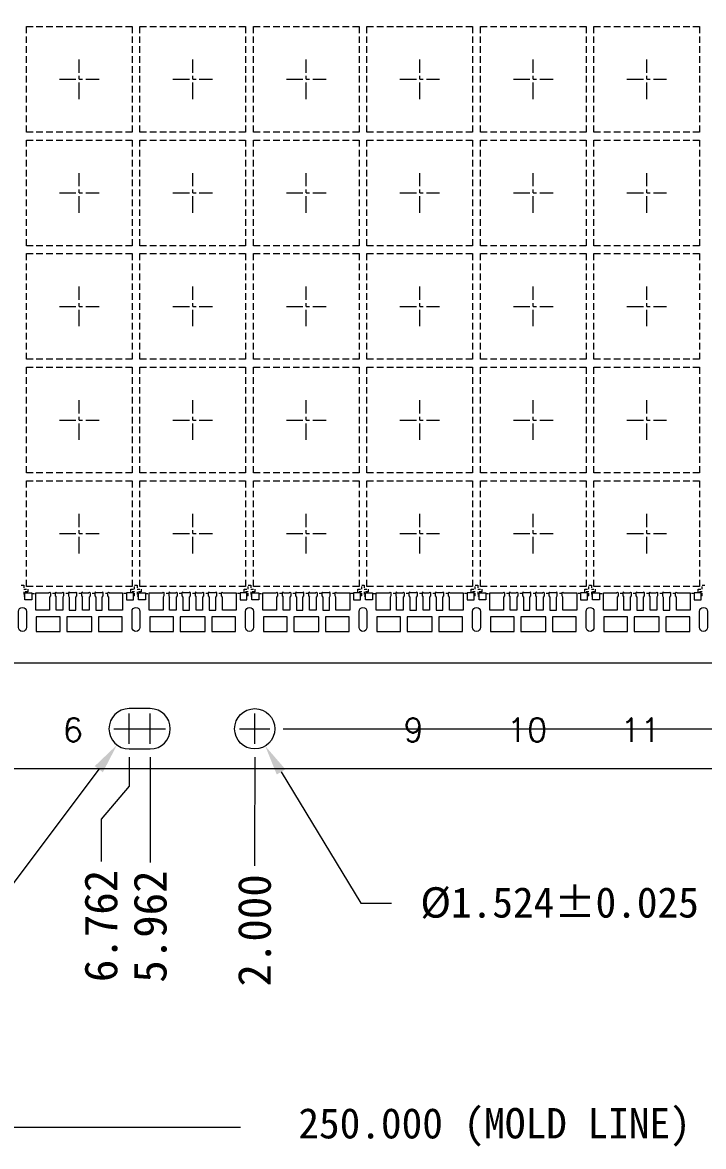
# Model space of a CAD drawing. Header units: millimetres. Extents: x 2103 to 2391, y 501 to 745.
# Drawn here: x 2192.91 to 2218.71, y 621.66 to 664.21 of the extents above; entities that cross this region are included whole.
import ezdxf

# ---------------------------------------------------------------- set-up
doc = ezdxf.new("R2010")
doc.units = ezdxf.units.MM
for name, pattern in [('CENTER', [2, 1.25, -0.25, 0.25, -0.25]), ('DASHED', [0.75, 0.5, -0.25]), ('HIDDEN', [0.375, 0.25, -0.125])]:
    doc.linetypes.add(name, pattern=pattern)
doc.layers.get('Defpoints').update_dxf_attribs({"lineweight": 18})
for name, color, linetype, lineweight in [('1', 7, 'Continuous', 18), ('1D', 4, 'Continuous', 18), ('2D', 4, 'Continuous', 18), ('PKG', 6, 'HIDDEN', 9)]:
    doc.layers.add(name, color=color, linetype=linetype, lineweight=lineweight)
doc.layers.add('中心线', color=1, linetype='CENTER')
doc.layers.add('标注', color=4, linetype='Continuous')
doc.styles.add('宋体', font='')
doc.styles.get('宋体').set_extended_font_data('宋体')
doc.dimstyles.new('St. ZB', dxfattribs={"dimtxt": 1.25, "dimasz": 0.8, "dimexe": 0.3, "dimexo": 0.2, "dimgap": 0.3, "dimtad": 0, "dimdec": 3, "dimzin": 0, "dimdsep": 46, "dimtxsty": '宋体', "dimcen": 0.09, "dimdle": 1.6, "dimclrd": 7, "dimclre": 1, "dimclrt": 256, "dimadec": 0, "dimazin": 0, "dimtfac": 1, "dimtdec": 3, "dimtmove": 0, "dimatfit": 3, "dimfxl": 1, "dimtolj": 1, "dimtzin": 0, "dimarcsym": 0})

# ---------------------------------------------------------------- blocks, each defined once
blk = doc.blocks.new('*D10')
at = {"layer": 'Defpoints', "color": 0, "transparency": 16777216}
for p in [(2203.711, 712.452), (2234.511, 662.064), (2246.019, 662.064)]:
    blk.add_point(p, dxfattribs=at)
at = {"layer": '标注', "color": 4, "linetype": 'Continuous', "lineweight": 5, "transparency": 16777216}
blk.add_line((2235.011, 662.064), (2246.019, 662.064), dxfattribs=at)
at = {"layer": '标注', "lineweight": 0, "transparency": 16777216, "insert": (2248.895, 662.064), "char_height": 1.25, "attachment_point": 5, "style": '宋体'}
blk.add_mtext('\\A1;50.388', dxfattribs=at)
blk = doc.blocks.new('*D11')
at = {"layer": 'Defpoints', "color": 0, "transparency": 16777216}
for p in [(2203.711, 712.452), (2234.511, 657.764), (2246.019, 657.764)]:
    blk.add_point(p, dxfattribs=at)
at = {"layer": '标注', "color": 4, "linetype": 'Continuous', "lineweight": 5, "transparency": 16777216}
blk.add_line((2235.011, 657.764), (2246.019, 657.764), dxfattribs=at)
at = {"layer": '标注', "lineweight": 0, "transparency": 16777216, "insert": (2248.895, 657.764), "char_height": 1.25, "attachment_point": 5, "style": '宋体'}
blk.add_mtext('\\A1;54.688', dxfattribs=at)
blk = doc.blocks.new('*D12')
at = {"layer": 'Defpoints', "color": 0, "transparency": 16777216}
for p in [(2203.711, 712.452), (2234.511, 653.464), (2246.019, 653.464)]:
    blk.add_point(p, dxfattribs=at)
at = {"layer": '标注', "color": 4, "linetype": 'Continuous', "lineweight": 5, "transparency": 16777216}
blk.add_line((2235.011, 653.464), (2246.019, 653.464), dxfattribs=at)
at = {"layer": '标注', "lineweight": 0, "transparency": 16777216, "insert": (2248.895, 653.464), "char_height": 1.25, "attachment_point": 5, "style": '宋体'}
blk.add_mtext('\\A1;58.988', dxfattribs=at)
blk = doc.blocks.new('*D13')
at = {"layer": 'Defpoints', "color": 0, "transparency": 16777216}
for p in [(2203.711, 712.452), (2234.511, 649.164), (2246.019, 649.164)]:
    blk.add_point(p, dxfattribs=at)
at = {"layer": '标注', "color": 4, "linetype": 'Continuous', "lineweight": 5, "transparency": 16777216}
blk.add_line((2235.011, 649.164), (2246.019, 649.164), dxfattribs=at)
at = {"layer": '标注', "lineweight": 0, "transparency": 16777216, "insert": (2248.906, 649.164), "char_height": 1.25, "attachment_point": 5, "style": '宋体'}
blk.add_mtext('\\A1;63.288', dxfattribs=at)
blk = doc.blocks.new('*D14')
at = {"layer": 'Defpoints', "color": 0, "transparency": 16777216}
for p in [(2203.711, 712.452), (2234.511, 644.864), (2246.019, 644.864)]:
    blk.add_point(p, dxfattribs=at)
at = {"layer": '标注', "color": 4, "linetype": 'Continuous', "lineweight": 5, "transparency": 16777216}
blk.add_line((2235.011, 644.864), (2246.019, 644.864), dxfattribs=at)
at = {"layer": '标注', "lineweight": 0, "transparency": 16777216, "insert": (2248.906, 644.864), "char_height": 1.25, "attachment_point": 5, "style": '宋体'}
blk.add_mtext('\\A1;67.588', dxfattribs=at)
blk = doc.blocks.new('*D38')
at = {"layer": 'Defpoints', "color": 0, "transparency": 16777216}
for p in [(2203.711, 712.452), (2158.499, 638.978), (2164.966, 638.964)]:
    blk.add_point(p, dxfattribs=at)
at = {"layer": '标注', "color": 4, "linetype": 'Continuous', "lineweight": 5, "transparency": 16777216}
for p, q in [((2160.099, 638.978), (2158.499, 638.978)), ((2161.699, 638.964), (2160.099, 638.978)), ((2164.466, 638.964), (2161.699, 638.964))]:
    blk.add_line(p, q, dxfattribs=at)
at = {"layer": '标注', "lineweight": 0, "transparency": 16777216, "insert": (2149.791, 638.978), "char_height": 1.25, "attachment_point": 5, "style": '宋体'}
blk.add_mtext('\\A1;73.4880%%p0.300 TAPE', dxfattribs=at)
blk = doc.blocks.new('*D39')
at = {"layer": 'Defpoints', "color": 0, "transparency": 16777216}
for p in [(2203.711, 712.452), (2158.577, 635.95), (2165.461, 635.964)]:
    blk.add_point(p, dxfattribs=at)
at = {"layer": '标注', "color": 4, "linetype": 'Continuous', "lineweight": 5, "transparency": 16777216}
for p, q in [((2160.177, 635.95), (2158.577, 635.95)), ((2161.777, 635.964), (2160.177, 635.95)), ((2164.961, 635.964), (2161.777, 635.964))]:
    blk.add_line(p, q, dxfattribs=at)
at = {"layer": '标注', "lineweight": 0, "transparency": 16777216, "insert": (2155.704, 635.95), "char_height": 1.25, "attachment_point": 5, "style": '宋体'}
blk.add_mtext('\\A1;76.488', dxfattribs=at)
blk = doc.blocks.new('*D42')
at = {"layer": 'Defpoints', "color": 0, "transparency": 16777216}
for p in [(2203.711, 712.452), (2196.949, 636.901), (2195.888, 632.449)]:
    blk.add_point(p, dxfattribs=at)
at = {"layer": '标注', "color": 4, "linetype": 'Continuous', "lineweight": 5, "transparency": 16777216}
for p, q in [((2196.949, 636.401), (2196.949, 635.301)), ((2196.949, 635.301), (2195.888, 634.049)), ((2195.888, 634.049), (2195.888, 632.449))]:
    blk.add_line(p, q, dxfattribs=at)
at = {"layer": '标注', "lineweight": 0, "transparency": 16777216, "insert": (2195.888, 630.013), "char_height": 1.25, "attachment_point": 5, "rotation": 90, "style": '宋体'}
blk.add_mtext('\\A1;6.762', dxfattribs=at)
blk = doc.blocks.new('*D43')
at = {"layer": 'Defpoints', "color": 0, "transparency": 16777216}
for p in [(2203.711, 712.452), (2197.749, 636.901), (2197.753, 632.417)]:
    blk.add_point(p, dxfattribs=at)
at = {"layer": '标注', "color": 4, "linetype": 'Continuous', "lineweight": 5, "transparency": 16777216}
for p, q in [((2197.749, 636.401), (2197.749, 635.301)), ((2197.749, 635.301), (2197.753, 634.017)), ((2197.753, 634.017), (2197.753, 632.417))]:
    blk.add_line(p, q, dxfattribs=at)
at = {"layer": '标注', "lineweight": 0, "transparency": 16777216, "insert": (2197.753, 629.99), "char_height": 1.25, "attachment_point": 5, "rotation": 90, "style": '宋体'}
blk.add_mtext('\\A1;5.962', dxfattribs=at)
blk = doc.blocks.new('*D44')
at = {"layer": 'Defpoints', "color": 0, "transparency": 16777216}
for p in [(2203.711, 712.452), (2201.711, 636.901), (2201.704, 632.289)]:
    blk.add_point(p, dxfattribs=at)
at = {"layer": '标注', "color": 4, "linetype": 'Continuous', "lineweight": 5, "transparency": 16777216}
for p, q in [((2201.711, 636.401), (2201.711, 635.301)), ((2201.711, 635.301), (2201.704, 633.889)), ((2201.704, 633.889), (2201.704, 632.289))]:
    blk.add_line(p, q, dxfattribs=at)
at = {"layer": '标注', "lineweight": 0, "transparency": 16777216, "insert": (2201.704, 629.845), "char_height": 1.25, "attachment_point": 5, "rotation": 90, "style": '宋体'}
blk.add_mtext('\\A1;2.000', dxfattribs=at)
blk = doc.blocks.new('*D45')
at = {"layer": 'Defpoints', "color": 0, "transparency": 16777216}
for p in [(2203.711, 712.452), (2202.286, 637.476), (2246.253, 636.875)]:
    blk.add_point(p, dxfattribs=at)
at = {"layer": '标注', "color": 4, "linetype": 'Continuous', "lineweight": 5, "transparency": 16777216}
for p, q in [((2202.786, 637.476), (2243.053, 637.476)), ((2243.053, 637.476), (2244.653, 636.875)), ((2244.653, 636.875), (2246.253, 636.875))]:
    blk.add_line(p, q, dxfattribs=at)
at = {"layer": '标注', "lineweight": 0, "transparency": 16777216, "insert": (2249.133, 636.875), "char_height": 1.25, "attachment_point": 5, "style": '宋体'}
blk.add_mtext('\\A1;74.976', dxfattribs=at)
blk = doc.blocks.new('*D53')
at = {"layer": 'Defpoints', "color": 0, "transparency": 16777216}
for p in [(2203.711, 712.452), (2158.046, 647.464), (2164.461, 647.464)]:
    blk.add_point(p, dxfattribs=at)
at = {"layer": '标注', "color": 4, "linetype": 'Continuous', "lineweight": 5, "transparency": 16777216}
blk.add_line((2163.961, 647.464), (2158.046, 647.464), dxfattribs=at)
at = {"layer": '标注', "lineweight": 0, "transparency": 16777216, "insert": (2155.159, 647.464), "char_height": 1.25, "attachment_point": 5, "style": '宋体'}
blk.add_mtext('\\A1;64.988', dxfattribs=at)
blk = doc.blocks.new('*D90')
at = {"layer": 'Defpoints', "color": 0, "transparency": 16777216}
for p in [(2203.711, 712.452), (2168.961, 639.964), (2167.668, 632.405)]:
    blk.add_point(p, dxfattribs=at)
at = {"layer": '标注', "color": 4, "linetype": 'Continuous', "lineweight": 5, "transparency": 16777216}
for p, q in [((2168.961, 639.464), (2168.961, 635.605)), ((2168.961, 635.605), (2167.668, 634.005)), ((2167.668, 634.005), (2167.668, 632.405))]:
    blk.add_line(p, q, dxfattribs=at)
at = {"layer": '标注', "lineweight": 0, "transparency": 16777216, "insert": (2167.668, 629.521), "char_height": 1.25, "attachment_point": 5, "rotation": 90, "style": '宋体'}
blk.add_mtext('\\A1;34.750', dxfattribs=at)

msp = doc.modelspace()

# ---------------------------------------------------------------- hatches: boundary and pattern name
at = {"layer": '标注', "lineweight": 0}
for points in [[(2195.64817, 636.06173), (2195.95486, 635.83175), (2196.49145, 636.86679)], [(2202.86972, 635.9438), (2202.54244, 635.74422), (2202.10734, 636.82585)]]:
    msp.add_hatch(color=256, dxfattribs=at).paths.add_polyline_path(points, flags=0)

# ---------------------------------------------------------------- linework, layer by layer
at = {"color": 6, "linetype": 'ByBlock', "lineweight": 0}
msp.add_lwpolyline([(2240.9606, 635.96442), (2165.4606, 635.96442), (2164.4606, 636.96442), (2164.4606, 636.96442), (2164.4606, 636.96442), (2164.4606, 647.46442), (2165.0606, 647.46442, 0.41421356), (2165.4606, 647.86442), (2165.4606, 667.06442, 0.41421356), (2165.0606, 667.46442), (2164.4606, 667.46442), (2164.4606, 682.46442), (2165.0606, 682.46442, 0.41421356), (2165.4606, 682.86442), (2165.4606, 702.06442, 0.41421356), (2165.0606, 702.46442), (2164.4606, 702.46442), (2164.4606, 712.96442), (2164.4606, 712.96442), (2164.4606, 712.96442), (2165.4606, 713.96442), (2240.9606, 713.96442)], format="xyb", dxfattribs=at)
at = {"lineweight": 0, "ltscale": 10}
for points in [[(2193.0606, 641.91942), (2193.0606, 641.31442, -1), (2192.7606, 641.31442), (2192.7606, 641.91942, -1)], [(2197.3606, 641.91942), (2197.3606, 641.31442, -1), (2197.0606, 641.31442), (2197.0606, 641.91942, -1)], [(2201.6606, 641.91942), (2201.6606, 641.31442, -1), (2201.3606, 641.31442), (2201.3606, 641.91942, -1)], [(2205.9606, 641.91942), (2205.9606, 641.31442, -1), (2205.6606, 641.31442), (2205.6606, 641.91942, -1)], [(2210.2606, 641.91942), (2210.2606, 641.31442, -1), (2209.9606, 641.31442), (2209.9606, 641.91942, -1)], [(2214.5606, 641.91942), (2214.5606, 641.31442, -1), (2214.2606, 641.31442), (2214.2606, 641.91942, -1)], [(2218.8606, 641.91942), (2218.8606, 641.31442, -1), (2218.5606, 641.31442), (2218.5606, 641.91942, -1)]]:
    msp.add_lwpolyline(points, format="xyb", close=True, dxfattribs=at)
for points in [[(2193.4356, 641.71442), (2193.4356, 641.16442), (2194.3356, 641.16442), (2194.3356, 641.71442)], [(2194.5856, 641.71442), (2194.5856, 641.16442), (2195.5356, 641.16442), (2195.5356, 641.71442)], [(2195.7856, 641.71442), (2195.7856, 641.16442), (2196.6856, 641.16442), (2196.6856, 641.71442)], [(2197.7356, 641.71442), (2197.7356, 641.16442), (2198.6356, 641.16442), (2198.6356, 641.71442)], [(2198.8856, 641.71442), (2198.8856, 641.16442), (2199.8356, 641.16442), (2199.8356, 641.71442)], [(2200.0856, 641.71442), (2200.0856, 641.16442), (2200.9856, 641.16442), (2200.9856, 641.71442)], [(2202.0356, 641.71442), (2202.0356, 641.16442), (2202.9356, 641.16442), (2202.9356, 641.71442)], [(2203.1856, 641.71442), (2203.1856, 641.16442), (2204.1356, 641.16442), (2204.1356, 641.71442)], [(2204.3856, 641.71442), (2204.3856, 641.16442), (2205.2856, 641.16442), (2205.2856, 641.71442)], [(2206.3356, 641.71442), (2206.3356, 641.16442), (2207.2356, 641.16442), (2207.2356, 641.71442)], [(2207.4856, 641.71442), (2207.4856, 641.16442), (2208.4356, 641.16442), (2208.4356, 641.71442)], [(2208.6856, 641.71442), (2208.6856, 641.16442), (2209.5856, 641.16442), (2209.5856, 641.71442)], [(2210.6356, 641.71442), (2210.6356, 641.16442), (2211.5356, 641.16442), (2211.5356, 641.71442)], [(2211.7856, 641.71442), (2211.7856, 641.16442), (2212.7356, 641.16442), (2212.7356, 641.71442)], [(2212.9856, 641.71442), (2212.9856, 641.16442), (2213.8856, 641.16442), (2213.8856, 641.71442)], [(2214.9356, 641.71442), (2214.9356, 641.16442), (2215.8356, 641.16442), (2215.8356, 641.71442)], [(2216.0856, 641.71442), (2216.0856, 641.16442), (2217.0356, 641.16442), (2217.0356, 641.71442)], [(2217.2856, 641.71442), (2217.2856, 641.16442), (2218.1856, 641.16442), (2218.1856, 641.71442)]]:
    msp.add_lwpolyline(points, close=True, dxfattribs=at)
at = {"layer": '1', "lineweight": 0}
for points in [[(2193.2656, 642.61942), (2193.2656, 642.35942), (2193.0056, 642.35942), (2193.0056, 642.61942)], [(2196.8556, 642.61942), (2196.8556, 642.35942), (2197.1156, 642.35942), (2197.1156, 642.61942)], [(2197.5656, 642.61942), (2197.5656, 642.35942), (2197.3056, 642.35942), (2197.3056, 642.61942)], [(2201.1556, 642.61942), (2201.1556, 642.35942), (2201.4156, 642.35942), (2201.4156, 642.61942)], [(2201.8656, 642.61942), (2201.8656, 642.35942), (2201.6056, 642.35942), (2201.6056, 642.61942)], [(2205.4556, 642.61942), (2205.4556, 642.35942), (2205.7156, 642.35942), (2205.7156, 642.61942)], [(2206.1656, 642.61942), (2206.1656, 642.35942), (2205.9056, 642.35942), (2205.9056, 642.61942)], [(2209.7556, 642.61942), (2209.7556, 642.35942), (2210.0156, 642.35942), (2210.0156, 642.61942)], [(2210.4656, 642.61942), (2210.4656, 642.35942), (2210.2056, 642.35942), (2210.2056, 642.61942)], [(2214.0556, 642.61942), (2214.0556, 642.35942), (2214.3156, 642.35942), (2214.3156, 642.61942)], [(2214.7656, 642.61942), (2214.7656, 642.35942), (2214.5056, 642.35942), (2214.5056, 642.61942)], [(2218.3556, 642.61942), (2218.3556, 642.35942), (2218.6156, 642.35942), (2218.6156, 642.61942)]]:
    msp.add_lwpolyline(points, close=True, dxfattribs=at)
for points in [[(2193.9356, 642.46442), (2193.9356, 641.96442), (2193.4156, 641.96442), (2193.4156, 642.61942), (2193.9206, 642.61942, -1), (2193.9706, 642.61942), (2193.9706, 642.51442)], [(2196.1506, 642.51442), (2196.1506, 642.61942, -1), (2196.2006, 642.61942), (2196.7056, 642.61942), (2196.7056, 641.96442), (2196.1856, 641.96442), (2196.1856, 642.46442)], [(2198.2356, 642.46442), (2198.2356, 641.96442), (2197.7156, 641.96442), (2197.7156, 642.61942), (2198.2206, 642.61942, -1), (2198.2706, 642.61942), (2198.2706, 642.51442)], [(2200.4506, 642.51442), (2200.4506, 642.61942, -1), (2200.5006, 642.61942), (2201.0056, 642.61942), (2201.0056, 641.96442), (2200.4856, 641.96442), (2200.4856, 642.46442)], [(2202.5356, 642.46442), (2202.5356, 641.96442), (2202.0156, 641.96442), (2202.0156, 642.61942), (2202.5206, 642.61942, -1), (2202.5706, 642.61942), (2202.5706, 642.51442)], [(2204.7506, 642.51442), (2204.7506, 642.61942, -1), (2204.8006, 642.61942), (2205.3056, 642.61942), (2205.3056, 641.96442), (2204.7856, 641.96442), (2204.7856, 642.46442)], [(2206.8356, 642.46442), (2206.8356, 641.96442), (2206.3156, 641.96442), (2206.3156, 642.61942), (2206.8206, 642.61942, -1), (2206.8706, 642.61942), (2206.8706, 642.51442)], [(2209.0506, 642.51442), (2209.0506, 642.61942, -1), (2209.1006, 642.61942), (2209.6056, 642.61942), (2209.6056, 641.96442), (2209.0856, 641.96442), (2209.0856, 642.46442)], [(2211.1356, 642.46442), (2211.1356, 641.96442), (2210.6156, 641.96442), (2210.6156, 642.61942), (2211.1206, 642.61942, -1), (2211.1706, 642.61942), (2211.1706, 642.51442)], [(2213.3506, 642.51442), (2213.3506, 642.61942, -1), (2213.4006, 642.61942), (2213.9056, 642.61942), (2213.9056, 641.96442), (2213.3856, 641.96442), (2213.3856, 642.46442)], [(2215.4356, 642.46442), (2215.4356, 641.96442), (2214.9156, 641.96442), (2214.9156, 642.61942), (2215.4206, 642.61942, -1), (2215.4706, 642.61942), (2215.4706, 642.51442)], [(2217.6506, 642.51442), (2217.6506, 642.61942, -1), (2217.7006, 642.61942), (2218.2056, 642.61942), (2218.2056, 641.96442), (2217.6856, 641.96442), (2217.6856, 642.46442)], [(2197.7486, 636.71442, 1), (2197.7486, 638.23842), (2196.9486, 638.23842, 1), (2196.9486, 636.71442)]]:
    msp.add_lwpolyline(points, format="xyb", close=True, dxfattribs=at)
at = {"layer": '1', "color": 7, "lineweight": 0}
for points in [[(2194.2006, 642.61942, 1), (2194.1506, 642.61942), (2194.1506, 642.51442), (2194.1856, 642.46442)], [(2195.2006, 642.61942, 1), (2195.1506, 642.61942), (2195.1506, 642.51442), (2195.1856, 642.46442)], [(2198.5006, 642.61942, 1), (2198.4506, 642.61942), (2198.4506, 642.51442), (2198.4856, 642.46442)], [(2199.5006, 642.61942, 1), (2199.4506, 642.61942), (2199.4506, 642.51442), (2199.4856, 642.46442)], [(2202.8006, 642.61942, 1), (2202.7506, 642.61942), (2202.7506, 642.51442), (2202.7856, 642.46442)], [(2203.8006, 642.61942, 1), (2203.7506, 642.61942), (2203.7506, 642.51442), (2203.7856, 642.46442)], [(2207.1006, 642.61942, 1), (2207.0506, 642.61942), (2207.0506, 642.51442), (2207.0856, 642.46442)], [(2208.1006, 642.61942, 1), (2208.0506, 642.61942), (2208.0506, 642.51442), (2208.0856, 642.46442)], [(2211.4006, 642.61942, 1), (2211.3506, 642.61942), (2211.3506, 642.51442), (2211.3856, 642.46442)], [(2212.4006, 642.61942, 1), (2212.3506, 642.61942), (2212.3506, 642.51442), (2212.3856, 642.46442)], [(2215.7006, 642.61942, 1), (2215.6506, 642.61942), (2215.6506, 642.51442), (2215.6856, 642.46442)], [(2216.7006, 642.61942, 1), (2216.6506, 642.61942), (2216.6506, 642.51442), (2216.6856, 642.46442)]]:
    msp.add_lwpolyline(points, format="xyb", dxfattribs=at)
at = {"layer": '1', "lineweight": 0}
for points in [[(2194.2006, 642.61942), (2194.4206, 642.61942, -1), (2194.4706, 642.61942), (2194.4706, 642.51442), (2194.4356, 642.46442), (2194.4356, 641.96442), (2194.1856, 641.96442), (2194.1856, 642.46442)], [(2195.2006, 642.61942), (2195.4206, 642.61942, -1), (2195.4706, 642.61942), (2195.4706, 642.51442), (2195.4356, 642.46442), (2195.4356, 641.96442), (2195.1856, 641.96442), (2195.1856, 642.46442)], [(2198.5006, 642.61942), (2198.7206, 642.61942, -1), (2198.7706, 642.61942), (2198.7706, 642.51442), (2198.7356, 642.46442), (2198.7356, 641.96442), (2198.4856, 641.96442), (2198.4856, 642.46442)], [(2199.5006, 642.61942), (2199.7206, 642.61942, -1), (2199.7706, 642.61942), (2199.7706, 642.51442), (2199.7356, 642.46442), (2199.7356, 641.96442), (2199.4856, 641.96442), (2199.4856, 642.46442)], [(2202.8006, 642.61942), (2203.0206, 642.61942, -1), (2203.0706, 642.61942), (2203.0706, 642.51442), (2203.0356, 642.46442), (2203.0356, 641.96442), (2202.7856, 641.96442), (2202.7856, 642.46442)], [(2203.8006, 642.61942), (2204.0206, 642.61942, -1), (2204.0706, 642.61942), (2204.0706, 642.51442), (2204.0356, 642.46442), (2204.0356, 641.96442), (2203.7856, 641.96442), (2203.7856, 642.46442)], [(2207.1006, 642.61942), (2207.3206, 642.61942, -1), (2207.3706, 642.61942), (2207.3706, 642.51442), (2207.3356, 642.46442), (2207.3356, 641.96442), (2207.0856, 641.96442), (2207.0856, 642.46442)], [(2208.1006, 642.61942), (2208.3206, 642.61942, -1), (2208.3706, 642.61942), (2208.3706, 642.51442), (2208.3356, 642.46442), (2208.3356, 641.96442), (2208.0856, 641.96442), (2208.0856, 642.46442)], [(2211.4006, 642.61942), (2211.6206, 642.61942, -1), (2211.6706, 642.61942), (2211.6706, 642.51442), (2211.6356, 642.46442), (2211.6356, 641.96442), (2211.3856, 641.96442), (2211.3856, 642.46442)], [(2212.4006, 642.61942), (2212.6206, 642.61942, -1), (2212.6706, 642.61942), (2212.6706, 642.51442), (2212.6356, 642.46442), (2212.6356, 641.96442), (2212.3856, 641.96442), (2212.3856, 642.46442)], [(2215.7006, 642.61942), (2215.9206, 642.61942, -1), (2215.9706, 642.61942), (2215.9706, 642.51442), (2215.9356, 642.46442), (2215.9356, 641.96442), (2215.6856, 641.96442), (2215.6856, 642.46442)], [(2216.7006, 642.61942), (2216.9206, 642.61942, -1), (2216.9706, 642.61942), (2216.9706, 642.51442), (2216.9356, 642.46442), (2216.9356, 641.96442), (2216.6856, 641.96442), (2216.6856, 642.46442)]]:
    msp.add_lwpolyline(points, format="xyb", dxfattribs=at)
at = {"layer": '1', "color": 7, "lineweight": 0}
for points in [[(2194.9706, 642.61942, 1), (2194.9206, 642.61942), (2194.7006, 642.61942, 1), (2194.6506, 642.61942), (2194.6506, 642.51442), (2194.6856, 642.46442), (2194.6856, 641.96442), (2194.9356, 641.96442), (2194.9356, 642.46442), (2194.9706, 642.51442)], [(2195.9706, 642.61942, 1), (2195.9206, 642.61942), (2195.7006, 642.61942, 1), (2195.6506, 642.61942), (2195.6506, 642.51442), (2195.6856, 642.46442), (2195.6856, 641.96442), (2195.9356, 641.96442), (2195.9356, 642.46442), (2195.9706, 642.51442)], [(2199.2706, 642.61942, 1), (2199.2206, 642.61942), (2199.0006, 642.61942, 1), (2198.9506, 642.61942), (2198.9506, 642.51442), (2198.9856, 642.46442), (2198.9856, 641.96442), (2199.2356, 641.96442), (2199.2356, 642.46442), (2199.2706, 642.51442)], [(2200.2706, 642.61942, 1), (2200.2206, 642.61942), (2200.0006, 642.61942, 1), (2199.9506, 642.61942), (2199.9506, 642.51442), (2199.9856, 642.46442), (2199.9856, 641.96442), (2200.2356, 641.96442), (2200.2356, 642.46442), (2200.2706, 642.51442)], [(2203.5706, 642.61942, 1), (2203.5206, 642.61942), (2203.3006, 642.61942, 1), (2203.2506, 642.61942), (2203.2506, 642.51442), (2203.2856, 642.46442), (2203.2856, 641.96442), (2203.5356, 641.96442), (2203.5356, 642.46442), (2203.5706, 642.51442)], [(2204.5706, 642.61942, 1), (2204.5206, 642.61942), (2204.3006, 642.61942, 1), (2204.2506, 642.61942), (2204.2506, 642.51442), (2204.2856, 642.46442), (2204.2856, 641.96442), (2204.5356, 641.96442), (2204.5356, 642.46442), (2204.5706, 642.51442)], [(2207.8706, 642.61942, 1), (2207.8206, 642.61942), (2207.6006, 642.61942, 1), (2207.5506, 642.61942), (2207.5506, 642.51442), (2207.5856, 642.46442), (2207.5856, 641.96442), (2207.8356, 641.96442), (2207.8356, 642.46442), (2207.8706, 642.51442)], [(2208.8706, 642.61942, 1), (2208.8206, 642.61942), (2208.6006, 642.61942, 1), (2208.5506, 642.61942), (2208.5506, 642.51442), (2208.5856, 642.46442), (2208.5856, 641.96442), (2208.8356, 641.96442), (2208.8356, 642.46442), (2208.8706, 642.51442)], [(2212.1706, 642.61942, 1), (2212.1206, 642.61942), (2211.9006, 642.61942, 1), (2211.8506, 642.61942), (2211.8506, 642.51442), (2211.8856, 642.46442), (2211.8856, 641.96442), (2212.1356, 641.96442), (2212.1356, 642.46442), (2212.1706, 642.51442)], [(2213.1706, 642.61942, 1), (2213.1206, 642.61942), (2212.9006, 642.61942, 1), (2212.8506, 642.61942), (2212.8506, 642.51442), (2212.8856, 642.46442), (2212.8856, 641.96442), (2213.1356, 641.96442), (2213.1356, 642.46442), (2213.1706, 642.51442)], [(2216.4706, 642.61942, 1), (2216.4206, 642.61942), (2216.2006, 642.61942, 1), (2216.1506, 642.61942), (2216.1506, 642.51442), (2216.1856, 642.46442), (2216.1856, 641.96442), (2216.4356, 641.96442), (2216.4356, 642.46442), (2216.4706, 642.51442)], [(2217.4706, 642.61942, 1), (2217.4206, 642.61942), (2217.2006, 642.61942, 1), (2217.1506, 642.61942), (2217.1506, 642.51442), (2217.1856, 642.46442), (2217.1856, 641.96442), (2217.4356, 641.96442), (2217.4356, 642.46442), (2217.4706, 642.51442)]]:
    msp.add_lwpolyline(points, format="xyb", close=True, dxfattribs=at)
at = {"layer": '1', "lineweight": 0}
msp.add_circle((2201.7106, 637.47642), 0.762, dxfattribs=at)
at = {"layer": '1D', "lineweight": 0}
for p, q in [((2196.9486, 636.90142), (2196.9486, 638.05142)), ((2197.7486, 636.90142), (2197.7486, 638.05142)), ((2201.7106, 636.90142), (2201.7106, 638.05142)), ((2196.3736, 637.47642), (2197.5236, 637.47642)), ((2197.1736, 637.47642), (2198.3236, 637.47642)), ((2201.1356, 637.47642), (2202.2856, 637.47642))]:
    msp.add_line(p, q, dxfattribs=at)
at = {"layer": '1D', "color": 1, "lineweight": 0}
msp.add_lwpolyline([(2240.9606, 639.96442), (2168.9606, 639.96442), (2168.9606, 709.96442), (2240.9606, 709.96442)], dxfattribs=at)
at = {"layer": '1D', "linetype": 'HIDDEN', "lineweight": 0, "ltscale": 0.1}
for points in [[(2193.2656, 642.59442), (2193.4156, 642.59442)], [(2194.1506, 642.59442), (2193.9706, 642.59442)], [(2194.6506, 642.59442), (2194.4706, 642.59442)], [(2195.1506, 642.59442), (2194.9706, 642.59442)], [(2195.6506, 642.59442), (2195.4706, 642.59442)], [(2196.1506, 642.59442), (2195.9706, 642.59442)], [(2196.8556, 642.59442), (2196.7056, 642.59442)], [(2197.5656, 642.59442), (2197.7156, 642.59442)], [(2198.4506, 642.59442), (2198.2706, 642.59442)], [(2198.9506, 642.59442), (2198.7706, 642.59442)], [(2199.4506, 642.59442), (2199.2706, 642.59442)], [(2199.9506, 642.59442), (2199.7706, 642.59442)], [(2200.4506, 642.59442), (2200.2706, 642.59442)], [(2201.1556, 642.59442), (2201.0056, 642.59442)], [(2201.8656, 642.59442), (2202.0156, 642.59442)], [(2202.7506, 642.59442), (2202.5706, 642.59442)], [(2203.2506, 642.59442), (2203.0706, 642.59442)], [(2203.7506, 642.59442), (2203.5706, 642.59442)], [(2204.2506, 642.59442), (2204.0706, 642.59442)], [(2204.7506, 642.59442), (2204.5706, 642.59442)], [(2205.4556, 642.59442), (2205.3056, 642.59442)], [(2206.1656, 642.59442), (2206.3156, 642.59442)], [(2207.0506, 642.59442), (2206.8706, 642.59442)], [(2207.5506, 642.59442), (2207.3706, 642.59442)], [(2208.0506, 642.59442), (2207.8706, 642.59442)], [(2208.5506, 642.59442), (2208.3706, 642.59442)], [(2209.0506, 642.59442), (2208.8706, 642.59442)], [(2209.7556, 642.59442), (2209.6056, 642.59442)], [(2210.4656, 642.59442), (2210.6156, 642.59442)], [(2211.3506, 642.59442), (2211.1706, 642.59442)], [(2211.8506, 642.59442), (2211.6706, 642.59442)], [(2212.3506, 642.59442), (2212.1706, 642.59442)], [(2212.8506, 642.59442), (2212.6706, 642.59442)], [(2213.3506, 642.59442), (2213.1706, 642.59442)], [(2214.0556, 642.59442), (2213.9056, 642.59442)], [(2214.7656, 642.59442), (2214.9156, 642.59442)], [(2215.6506, 642.59442), (2215.4706, 642.59442)], [(2216.1506, 642.59442), (2215.9706, 642.59442)], [(2216.6506, 642.59442), (2216.4706, 642.59442)], [(2217.1506, 642.59442), (2216.9706, 642.59442)], [(2217.6506, 642.59442), (2217.4706, 642.59442)], [(2218.3556, 642.59442), (2218.2056, 642.59442)]]:
    msp.add_lwpolyline(points, dxfattribs=at)
at = {"layer": '2D', "color": 4, "linetype": 'HIDDEN', "lineweight": 0, "ltscale": 0.05}
for p, q in [((2192.8606, 642.91442), (2192.9606, 642.91442)), ((2192.9606, 642.91442), (2192.9606, 642.76442)), ((2192.9606, 642.76442), (2193.1106, 642.76442)), ((2193.1106, 642.66442), (2192.9606, 642.66442)), ((2192.9606, 642.66442), (2192.9606, 642.51442)), ((2193.1106, 642.76442), (2193.1106, 642.66442)), ((2197.0106, 642.66442), (2197.0106, 642.76442)), ((2197.0106, 642.76442), (2197.1606, 642.76442)), ((2197.1606, 642.66442), (2197.0106, 642.66442)), ((2197.1606, 642.91442), (2197.2606, 642.91442)), ((2197.1606, 642.76442), (2197.1606, 642.91442)), ((2197.1606, 642.51442), (2197.1606, 642.66442)), ((2197.2606, 642.91442), (2197.2606, 642.76442)), ((2197.2606, 642.76442), (2197.4106, 642.76442)), ((2197.4106, 642.66442), (2197.2606, 642.66442)), ((2197.2606, 642.66442), (2197.2606, 642.51442)), ((2197.4106, 642.76442), (2197.4106, 642.66442)), ((2201.3106, 642.66442), (2201.3106, 642.76442)), ((2201.3106, 642.76442), (2201.4606, 642.76442)), ((2201.4606, 642.66442), (2201.3106, 642.66442)), ((2201.4606, 642.91442), (2201.5606, 642.91442)), ((2201.4606, 642.76442), (2201.4606, 642.91442)), ((2201.4606, 642.51442), (2201.4606, 642.66442)), ((2201.5606, 642.91442), (2201.5606, 642.76442)), ((2201.5606, 642.76442), (2201.7106, 642.76442)), ((2201.7106, 642.66442), (2201.5606, 642.66442)), ((2201.5606, 642.66442), (2201.5606, 642.51442)), ((2201.7106, 642.76442), (2201.7106, 642.66442)), ((2205.6106, 642.66442), (2205.6106, 642.76442)), ((2205.6106, 642.76442), (2205.7606, 642.76442)), ((2205.7606, 642.66442), (2205.6106, 642.66442)), ((2205.7606, 642.91442), (2205.8606, 642.91442)), ((2205.7606, 642.76442), (2205.7606, 642.91442)), ((2205.7606, 642.51442), (2205.7606, 642.66442)), ((2205.8606, 642.91442), (2205.8606, 642.76442)), ((2205.8606, 642.76442), (2206.0106, 642.76442)), ((2206.0106, 642.66442), (2205.8606, 642.66442)), ((2205.8606, 642.66442), (2205.8606, 642.51442)), ((2206.0106, 642.76442), (2206.0106, 642.66442)), ((2209.9106, 642.66442), (2209.9106, 642.76442)), ((2209.9106, 642.76442), (2210.0606, 642.76442)), ((2210.0606, 642.66442), (2209.9106, 642.66442)), ((2210.0606, 642.91442), (2210.1606, 642.91442)), ((2210.0606, 642.76442), (2210.0606, 642.91442)), ((2210.0606, 642.51442), (2210.0606, 642.66442)), ((2210.1606, 642.91442), (2210.1606, 642.76442)), ((2210.1606, 642.76442), (2210.3106, 642.76442)), ((2210.3106, 642.66442), (2210.1606, 642.66442)), ((2210.1606, 642.66442), (2210.1606, 642.51442)), ((2210.3106, 642.76442), (2210.3106, 642.66442)), ((2214.2106, 642.66442), (2214.2106, 642.76442)), ((2214.2106, 642.76442), (2214.3606, 642.76442)), ((2214.3606, 642.66442), (2214.2106, 642.66442)), ((2214.3606, 642.91442), (2214.4606, 642.91442)), ((2214.3606, 642.76442), (2214.3606, 642.91442)), ((2214.3606, 642.51442), (2214.3606, 642.66442)), ((2214.4606, 642.91442), (2214.4606, 642.76442)), ((2214.4606, 642.76442), (2214.6106, 642.76442)), ((2214.6106, 642.66442), (2214.4606, 642.66442)), ((2214.4606, 642.66442), (2214.4606, 642.51442)), ((2214.6106, 642.76442), (2214.6106, 642.66442)), ((2218.5106, 642.66442), (2218.5106, 642.76442)), ((2218.5106, 642.76442), (2218.6606, 642.76442)), ((2218.6606, 642.66442), (2218.5106, 642.66442)), ((2218.6606, 642.91442), (2218.7606, 642.91442)), ((2218.6606, 642.76442), (2218.6606, 642.91442)), ((2218.6606, 642.51442), (2218.6606, 642.66442)), ((2192.9606, 642.51442), (2193.0056, 642.51442)), ((2197.1606, 642.51442), (2197.1156, 642.51442)), ((2197.2606, 642.51442), (2197.3056, 642.51442)), ((2201.4606, 642.51442), (2201.4156, 642.51442)), ((2201.5606, 642.51442), (2201.6056, 642.51442)), ((2205.7606, 642.51442), (2205.7156, 642.51442)), ((2205.8606, 642.51442), (2205.9056, 642.51442)), ((2210.0606, 642.51442), (2210.0156, 642.51442)), ((2210.1606, 642.51442), (2210.2056, 642.51442)), ((2214.3606, 642.51442), (2214.3156, 642.51442)), ((2214.4606, 642.51442), (2214.5056, 642.51442)), ((2218.6606, 642.51442), (2218.6156, 642.51442))]:
    msp.add_line(p, q, dxfattribs=at)
at = {"layer": 'PKG', "color": 2, "linetype": 'DASHED', "lineweight": 0, "ltscale": 0.5}
for points in [[(2193.0606, 664.06442), (2197.0606, 664.06442), (2197.0606, 660.06442), (2193.0606, 660.06442)], [(2197.3606, 664.06442), (2201.3606, 664.06442), (2201.3606, 660.06442), (2197.3606, 660.06442)], [(2201.6606, 664.06442), (2205.6606, 664.06442), (2205.6606, 660.06442), (2201.6606, 660.06442)], [(2205.9606, 664.06442), (2209.9606, 664.06442), (2209.9606, 660.06442), (2205.9606, 660.06442)], [(2210.2606, 664.06442), (2214.2606, 664.06442), (2214.2606, 660.06442), (2210.2606, 660.06442)], [(2214.5606, 664.06442), (2218.5606, 664.06442), (2218.5606, 660.06442), (2214.5606, 660.06442)], [(2193.0606, 659.76442), (2197.0606, 659.76442), (2197.0606, 655.76442), (2193.0606, 655.76442)], [(2197.3606, 659.76442), (2201.3606, 659.76442), (2201.3606, 655.76442), (2197.3606, 655.76442)], [(2201.6606, 659.76442), (2205.6606, 659.76442), (2205.6606, 655.76442), (2201.6606, 655.76442)], [(2205.9606, 659.76442), (2209.9606, 659.76442), (2209.9606, 655.76442), (2205.9606, 655.76442)], [(2210.2606, 659.76442), (2214.2606, 659.76442), (2214.2606, 655.76442), (2210.2606, 655.76442)], [(2214.5606, 659.76442), (2218.5606, 659.76442), (2218.5606, 655.76442), (2214.5606, 655.76442)], [(2193.0606, 655.46442), (2197.0606, 655.46442), (2197.0606, 651.46442), (2193.0606, 651.46442)], [(2197.3606, 655.46442), (2201.3606, 655.46442), (2201.3606, 651.46442), (2197.3606, 651.46442)], [(2201.6606, 655.46442), (2205.6606, 655.46442), (2205.6606, 651.46442), (2201.6606, 651.46442)], [(2205.9606, 655.46442), (2209.9606, 655.46442), (2209.9606, 651.46442), (2205.9606, 651.46442)], [(2210.2606, 655.46442), (2214.2606, 655.46442), (2214.2606, 651.46442), (2210.2606, 651.46442)], [(2214.5606, 655.46442), (2218.5606, 655.46442), (2218.5606, 651.46442), (2214.5606, 651.46442)], [(2193.0606, 651.16442), (2197.0606, 651.16442), (2197.0606, 647.16442), (2193.0606, 647.16442)], [(2197.3606, 651.16442), (2201.3606, 651.16442), (2201.3606, 647.16442), (2197.3606, 647.16442)], [(2201.6606, 651.16442), (2205.6606, 651.16442), (2205.6606, 647.16442), (2201.6606, 647.16442)], [(2205.9606, 651.16442), (2209.9606, 651.16442), (2209.9606, 647.16442), (2205.9606, 647.16442)], [(2210.2606, 651.16442), (2214.2606, 651.16442), (2214.2606, 647.16442), (2210.2606, 647.16442)], [(2214.5606, 651.16442), (2218.5606, 651.16442), (2218.5606, 647.16442), (2214.5606, 647.16442)], [(2193.0606, 646.86442), (2197.0606, 646.86442), (2197.0606, 642.86442), (2193.0606, 642.86442)], [(2197.3606, 646.86442), (2201.3606, 646.86442), (2201.3606, 642.86442), (2197.3606, 642.86442)], [(2201.6606, 646.86442), (2205.6606, 646.86442), (2205.6606, 642.86442), (2201.6606, 642.86442)], [(2205.9606, 646.86442), (2209.9606, 646.86442), (2209.9606, 642.86442), (2205.9606, 642.86442)], [(2210.2606, 646.86442), (2214.2606, 646.86442), (2214.2606, 642.86442), (2210.2606, 642.86442)], [(2214.5606, 646.86442), (2218.5606, 646.86442), (2218.5606, 642.86442), (2214.5606, 642.86442)]]:
    msp.add_lwpolyline(points, close=True, dxfattribs=at)
at = {"layer": '中心线', "color": 1, "linetype": 'CENTER', "lineweight": 0, "ltscale": 0.5}
for p, q in [((2195.0606, 661.31442), (2195.0606, 662.81442)), ((2199.3606, 661.31442), (2199.3606, 662.81442)), ((2203.6606, 661.31442), (2203.6606, 662.81442)), ((2207.9606, 661.31442), (2207.9606, 662.81442)), ((2212.2606, 661.31442), (2212.2606, 662.81442)), ((2216.5606, 661.31442), (2216.5606, 662.81442)), ((2194.3106, 662.06442), (2195.8106, 662.06442)), ((2198.6106, 662.06442), (2200.1106, 662.06442)), ((2202.9106, 662.06442), (2204.4106, 662.06442)), ((2207.2106, 662.06442), (2208.7106, 662.06442)), ((2211.5106, 662.06442), (2213.0106, 662.06442)), ((2215.8106, 662.06442), (2217.3106, 662.06442)), ((2195.0606, 657.01442), (2195.0606, 658.51442)), ((2199.3606, 657.01442), (2199.3606, 658.51442)), ((2203.6606, 657.01442), (2203.6606, 658.51442)), ((2207.9606, 657.01442), (2207.9606, 658.51442)), ((2212.2606, 657.01442), (2212.2606, 658.51442)), ((2216.5606, 657.01442), (2216.5606, 658.51442)), ((2194.3106, 657.76442), (2195.8106, 657.76442)), ((2198.6106, 657.76442), (2200.1106, 657.76442)), ((2202.9106, 657.76442), (2204.4106, 657.76442)), ((2207.2106, 657.76442), (2208.7106, 657.76442)), ((2211.5106, 657.76442), (2213.0106, 657.76442)), ((2215.8106, 657.76442), (2217.3106, 657.76442)), ((2195.0606, 652.71442), (2195.0606, 654.21442)), ((2199.3606, 652.71442), (2199.3606, 654.21442)), ((2203.6606, 652.71442), (2203.6606, 654.21442)), ((2207.9606, 652.71442), (2207.9606, 654.21442)), ((2212.2606, 652.71442), (2212.2606, 654.21442)), ((2216.5606, 652.71442), (2216.5606, 654.21442)), ((2194.3106, 653.46442), (2195.8106, 653.46442)), ((2198.6106, 653.46442), (2200.1106, 653.46442)), ((2202.9106, 653.46442), (2204.4106, 653.46442)), ((2207.2106, 653.46442), (2208.7106, 653.46442)), ((2211.5106, 653.46442), (2213.0106, 653.46442)), ((2215.8106, 653.46442), (2217.3106, 653.46442)), ((2195.0606, 648.41442), (2195.0606, 649.91442)), ((2199.3606, 648.41442), (2199.3606, 649.91442)), ((2203.6606, 648.41442), (2203.6606, 649.91442)), ((2207.9606, 648.41442), (2207.9606, 649.91442)), ((2212.2606, 648.41442), (2212.2606, 649.91442)), ((2216.5606, 648.41442), (2216.5606, 649.91442)), ((2194.3106, 649.16442), (2195.8106, 649.16442)), ((2198.6106, 649.16442), (2200.1106, 649.16442)), ((2202.9106, 649.16442), (2204.4106, 649.16442)), ((2207.2106, 649.16442), (2208.7106, 649.16442)), ((2211.5106, 649.16442), (2213.0106, 649.16442)), ((2215.8106, 649.16442), (2217.3106, 649.16442)), ((2195.0606, 644.11442), (2195.0606, 645.61442)), ((2199.3606, 644.11442), (2199.3606, 645.61442)), ((2203.6606, 644.11442), (2203.6606, 645.61442)), ((2207.9606, 644.11442), (2207.9606, 645.61442)), ((2212.2606, 644.11442), (2212.2606, 645.61442)), ((2216.5606, 644.11442), (2216.5606, 645.61442)), ((2194.3106, 644.86442), (2195.8106, 644.86442)), ((2198.6106, 644.86442), (2200.1106, 644.86442)), ((2202.9106, 644.86442), (2204.4106, 644.86442)), ((2207.2106, 644.86442), (2208.7106, 644.86442)), ((2211.5106, 644.86442), (2213.0106, 644.86442)), ((2215.8106, 644.86442), (2217.3106, 644.86442))]:
    msp.add_line(p, q, dxfattribs=at)
at = {"layer": '标注', "lineweight": 0}
for p, q in [((2195.80152, 635.94674), (2192.06027, 630.95763)), ((2202.70608, 635.84401), (2205.73416, 630.8785)), ((2205.73416, 630.8785), (2206.88416, 630.8785)), ((2169.96595, 622.39136), (2201.17253, 622.39136))]:
    msp.add_line(p, q, dxfattribs=at)

# ---------------------------------------------------------------- texts
at = {"layer": '标注', "lineweight": 0, "char_height": 0.8928574, "attachment_point": 5, "style": '宋体'}
for s, insert in [('{\\Fsimplex|c134;6}', (2194.8225, 637.43358, -0.12403)), ('{\\Fsimplex|c134;9}', (2207.7225, 637.43358, -0.12403)), ('{\\Fsimplex|c134;10}', (2212.0225, 637.43358, -0.12403)), ('{\\Fsimplex|c134;11}', (2216.3225, 637.43358, -0.12403))]:
    msp.add_mtext(s, dxfattribs=dict(at, insert=insert))
at = {"layer": '标注', "lineweight": 0, "char_height": 1.15, "attachment_point": 5, "style": '宋体'}
for s, insert, width in [('%%C1.524%%P0.025', (2213.25726, 630.8785), 35.9785714), ('250.000 (MOLD LINE)', (2210.79359, 622.39136), 56.35)]:
    msp.add_mtext(s, dxfattribs=dict(at, insert=insert, width=width))

# ---------------------------------------------------------------- dimensions: what is measured, and where the dimension line sits
at = {"layer": '标注', "lineweight": 0}
dim = msp.add_ordinate_dim(feature_location=(2164.96631, 638.96442), offset=(-6.46778, 0.01375), dtype=0, origin=(2203.7106, 712.45242), text='73.4880%%p0.300 TAPE', dimstyle='St. ZB', override={"dimexo": 0.5, "dimtxsty": '宋体', "dimsah": 1, "dimclrd": 1, "dimclre": 4, "dimlwe": 5}, dxfattribs=at)
dim.commit()
dim.dimension.update_dxf_attribs({"geometry": '*D38', "text_midpoint": (2149.7907, 638.97817)})
for feature_location, offset, dtype, override, picture, middle in [((2164.4606, 647.46442), (-6.41455, 0), 0, {"dimexo": 0.5, "dimtxsty": '宋体', "dimsah": 1, "dimclrd": 1, "dimclre": 4, "dimlwe": 5}, '*D53', (2155.15876, 647.46442)), ((2165.4606, 635.96442), (-6.8833, -0.01467), 0, {"dimexo": 0.5, "dimtxsty": '宋体', "dimsah": 1, "dimclrd": 1, "dimclre": 4, "dimlwe": 5}, '*D39', (2155.70398, 635.94976)), ((2168.9606, 639.96442), (-1.29225, -7.55965), 1, {"dimexo": 0.5, "dimsah": 1, "dimclrd": 1, "dimclre": 4, "dimlwe": 5}, '*D90', (2167.66835, 629.52097)), ((2196.9486, 636.90142), (-1.06108, -4.45203), 1, {"dimexo": 0.5, "dimtxsty": '宋体', "dimsah": 1, "dimclrd": 1, "dimclre": 4, "dimlwe": 5}, '*D42', (2195.88752, 630.01253)), ((2197.7486, 636.90142), (0.00439, -4.48484), 1, {"dimexo": 0.5, "dimtxsty": '宋体', "dimsah": 1, "dimclrd": 1, "dimclre": 4, "dimlwe": 5}, '*D43', (2197.75299, 629.99019)), ((2201.7106, 636.90142), (-0.00648, -4.6128), 1, {"dimexo": 0.5, "dimtxsty": '宋体', "dimsah": 1, "dimclrd": 1, "dimclre": 4, "dimlwe": 5}, '*D44', (2201.70413, 629.84477)), ((2202.2856, 637.47642), (43.9673, -0.60179), 0, {"dimexo": 0.5, "dimsah": 1, "dimclrd": 1, "dimclre": 4, "dimlwe": 5}, '*D45', (2249.13321, 636.87463)), ((2234.5106, 662.06442), (11.508, 0), 0, {"dimexo": 0.5, "dimtxsty": '宋体', "dimsah": 1, "dimclrd": 1, "dimclre": 4, "dimlwe": 5}, '*D10', (2248.89542, 662.06442)), ((2234.5106, 657.76442), (11.508, 0), 0, {"dimexo": 0.5, "dimtxsty": '宋体', "dimsah": 1, "dimclrd": 1, "dimclre": 4, "dimlwe": 5}, '*D11', (2248.89542, 657.76442)), ((2234.5106, 653.46442), (11.508, 0), 0, {"dimexo": 0.5, "dimtxsty": '宋体', "dimsah": 1, "dimclrd": 1, "dimclre": 4, "dimlwe": 5}, '*D12', (2248.89542, 653.46442)), ((2234.5106, 649.16442), (11.508, 0), 0, {"dimexo": 0.5, "dimtxsty": '宋体', "dimsah": 1, "dimclrd": 1, "dimclre": 4, "dimlwe": 5}, '*D13', (2248.90589, 649.16442)), ((2234.5106, 644.86442), (11.508, 0), 0, {"dimexo": 0.5, "dimtxsty": '宋体', "dimsah": 1, "dimclrd": 1, "dimclre": 4, "dimlwe": 5}, '*D14', (2248.90589, 644.86442))]:
    dim = msp.add_ordinate_dim(feature_location=feature_location, offset=offset, dtype=dtype, origin=(2203.7106, 712.45242), dimstyle='St. ZB', override=override, dxfattribs=at)
    dim.commit()
    dim.dimension.update_dxf_attribs({"geometry": picture, "text_midpoint": middle})

doc.saveas('drawing.dxf')
